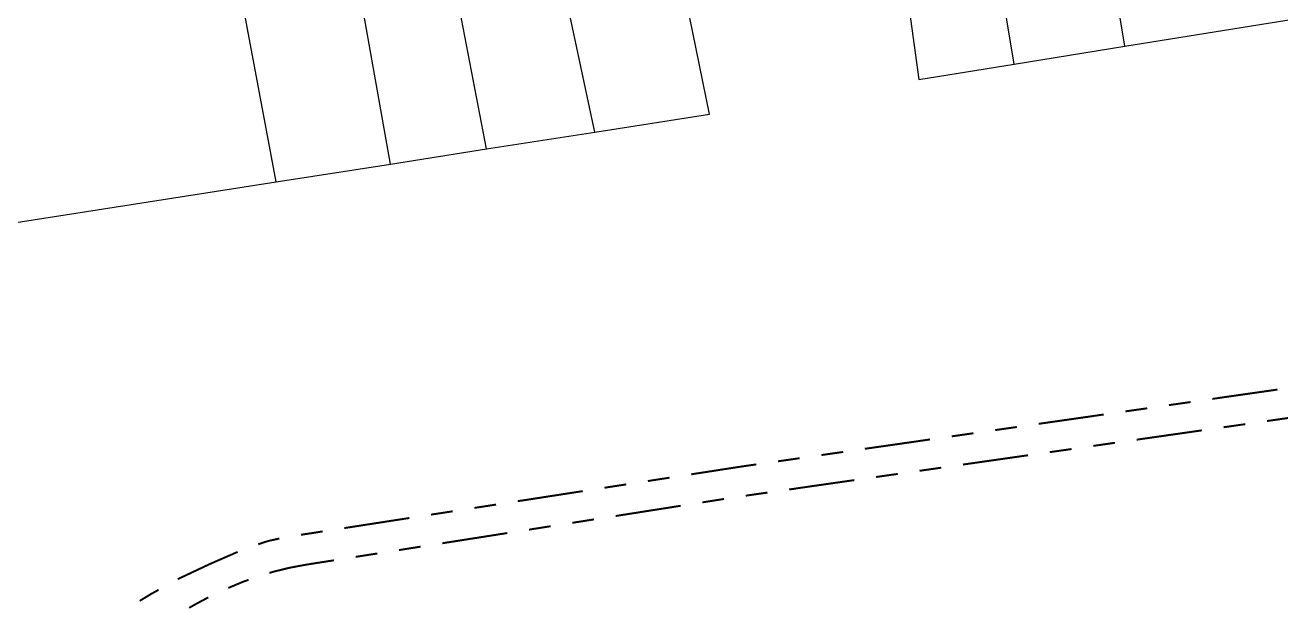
# Model space of a CAD drawing. Extents: x 203591 to 208218, y 4854879 to 4857795.
# Drawn here: x 204775 to 204889.5, y 4855362.7 to 4855415.9 of the extents above; entities that cross this region are included whole.
import ezdxf

# ---------------------------------------------------------------- set-up
doc = ezdxf.new("R2010")
doc.units = 0
doc.header["$LTSCALE"] = 1.5
doc.header["$MEASUREMENT"] = 0
doc.linetypes.add('PHANTOMX2', pattern=[5, 2.5, -0.5, 0.5, -0.5, 0.5, -0.5])
doc.layers.add('CD-MALHA-LOTES', color=40, linetype='CONTINUOUS')
doc.layers.add('SV-RUA-NAO-PAV-S-GUIA-C-GUIA', color=7, linetype='PHANTOMX2')

msp = doc.modelspace()

# ---------------------------------------------------------------- linework, layer by layer
at = {"layer": 'CD-MALHA-LOTES', "linetype": 'Continuous', "flags": 128}
for points in [[(204875.3, 4855413.95), (204870.71, 4855441.83)], [(204865.19, 4855412.32), (204860.59, 4855440.26)], [(204852.65, 4855439.03), (204856.5, 4855410.92)], [(204837.42, 4855407.77), (204831.71, 4855435.78)], [(204826.99, 4855406.14), (204820.95, 4855434.33)], [(204817.1, 4855404.6), (204811.64, 4855433.07)], [(204808.35, 4855403.23), (204803.25, 4855431.94)], [(204797.93, 4855401.6), (204792.53, 4855430.49)], [(204875.3, 4855413.95), (204894.98, 4855417.13), (204943.12, 4855424.9)], [(204865.19, 4855412.32), (204875.3, 4855413.95)], [(204856.5, 4855410.92), (204865.19, 4855412.32)], [(204826.99, 4855406.14), (204837.42, 4855407.77)], [(204817.1, 4855404.6), (204826.99, 4855406.14)], [(204808.35, 4855403.23), (204817.1, 4855404.6)], [(204797.93, 4855401.6), (204808.35, 4855403.23)], [(204758.45, 4855395.43), (204797.93, 4855401.6)]]:
    msp.add_lwpolyline(points, dxfattribs=at)
at = {"layer": 'SV-RUA-NAO-PAV-S-GUIA-C-GUIA', "const_width": 0.18, "flags": 128}
for points in [[(204883.268817, 4855381.834881), (204889.207947, 4855382.687372)], [(204879.309398, 4855381.266554), (204881.289108, 4855381.550718)], [(204867.431139, 4855379.561573), (204873.370268, 4855380.414063)], [(204875.349978, 4855380.698227), (204877.329688, 4855380.982391)], [(204863.471719, 4855378.993246), (204865.451429, 4855379.277409)], [(204886.271106, 4855379.535599), (204884.291266, 4855379.252349)], [(204890.230788, 4855380.102099), (204888.250947, 4855379.818849)], [(204851.59346, 4855377.288265), (204857.532589, 4855378.140755)], [(204859.512299, 4855378.424919), (204861.492009, 4855378.709082)], [(204882.311425, 4855378.969099), (204876.371903, 4855378.119348)], [(204847.63404, 4855376.719938), (204849.61375, 4855377.004101)], [(204870.43238, 4855377.269597), (204868.45254, 4855376.986347)], [(204874.392062, 4855377.836098), (204872.412221, 4855377.552847)], [(204840.18, 4855375.65), (204841.694911, 4855375.867447)], [(204843.67462, 4855376.151611), (204845.65433, 4855376.435774)], [(204866.472699, 4855376.703097), (204860.533177, 4855375.853346)], [(204831.810213, 4855374.353786), (204833.786652, 4855374.659873)], [(204835.763091, 4855374.965961), (204839.715969, 4855375.578137)], [(204839.715969, 4855375.578137), (204840.18, 4855375.65)], [(204854.593655, 4855375.003595), (204852.613814, 4855374.720345)], [(204858.553336, 4855375.570096), (204856.573495, 4855375.286845)], [(204827.857336, 4855373.74161), (204829.833775, 4855374.047698)], [(204850.633973, 4855374.437095), (204844.694451, 4855373.587344)], [(204819.951581, 4855372.517259), (204825.880897, 4855373.435522)], [(204838.757407, 4855372.721082), (204836.781637, 4855372.410704)], [(204842.71461, 4855373.304094), (204840.73477, 4855373.020843)], [(204812.045826, 4855371.292908), (204814.022264, 4855371.598996)], [(204815.998703, 4855371.905083), (204817.975142, 4855372.211171)], [(204834.805867, 4855372.100327), (204828.878558, 4855371.169194)], [(204804.14007, 4855370.068557), (204810.069387, 4855370.98682)], [(204822.95125, 4855370.238061), (204820.97548, 4855369.927683)], [(204826.902789, 4855370.858816), (204824.927019, 4855370.548438)], [(204797.221264, 4855368.898146), (204798.217428, 4855369.115227)], [(204800.187193, 4855369.456381), (204802.163632, 4855369.762469)], [(204818.99971, 4855369.617305), (204813.072401, 4855368.686172)], [(204793.497966, 4855367.499736), (204794.388451, 4855367.888208)], [(204794.388451, 4855367.888208), (204794.414955, 4855367.898598)], [(204796.287884, 4855368.59798), (204797.221264, 4855368.898146)], [(204811.096632, 4855368.375795), (204809.120862, 4855368.065417)], [(204789.133792, 4855365.503017), (204791.667188, 4855366.694777)], [(204791.667188, 4855366.694777), (204791.851189, 4855366.781335)], [(204791.851189, 4855366.781335), (204793.497966, 4855367.499736)], [(204800.62, 4855366.73), (204799.248879, 4855366.473618)], [(204801.217783, 4855366.823906), (204800.62, 4855366.73)], [(204803.193553, 4855367.134284), (204801.217783, 4855366.823906)], [(204807.145092, 4855367.755039), (204805.169323, 4855367.444662)], [(204788.958294, 4855365.406499), (204789.133792, 4855365.503017)], [(204797.68554, 4855366.095439), (204797.310989, 4855365.981787)], [(204798.276532, 4855366.240717), (204797.68554, 4855366.095439)], [(204799.144793, 4855366.454155), (204798.276532, 4855366.240717)], [(204799.248879, 4855366.473618), (204799.144793, 4855366.454155)], [(204786.51, 4855364.06), (204787.205843, 4855364.442696)], [(204794.831188, 4855365.148895), (204793.556551, 4855364.611669)], [(204795.411453, 4855365.357949), (204794.831188, 4855365.148895)], [(204785.480063, 4855363.432836), (204786.334171, 4855363.952932)], [(204786.334171, 4855363.952932), (204786.51, 4855364.06)], [(204790.865016, 4855363.289551), (204790.518058, 4855363.105093)], [(204791.747987, 4855363.758977), (204790.865016, 4855363.289551)], [(204790.518058, 4855363.105093), (204789.992897, 4855362.800588)]]:
    msp.add_lwpolyline(points, dxfattribs=at)

doc.saveas('drawing.dxf')
